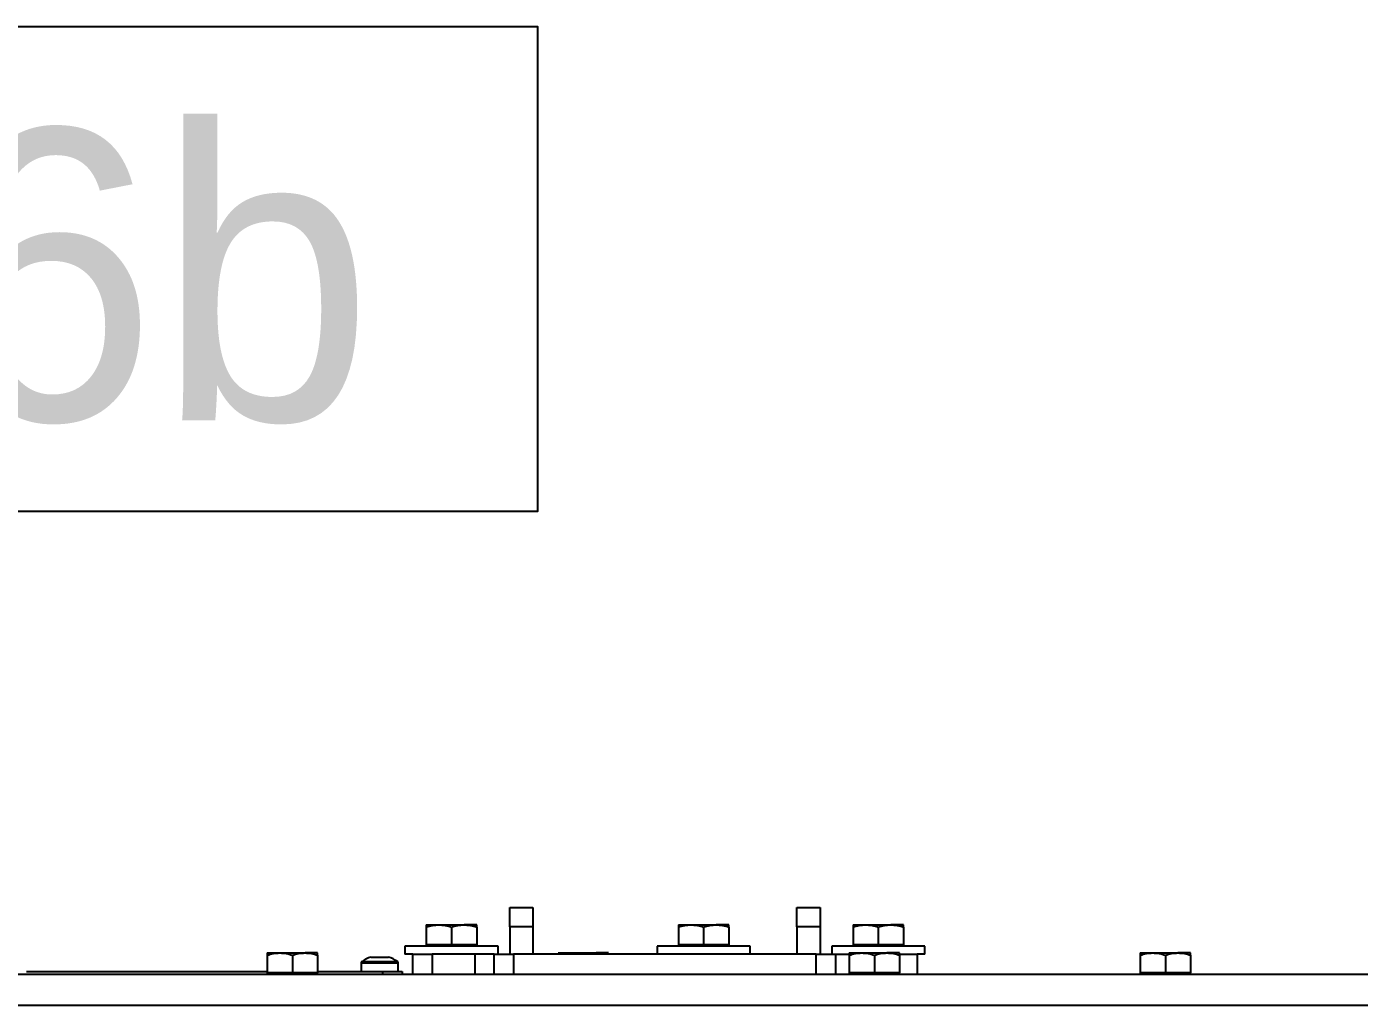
# Model space of a CAD drawing. Header units: millimetres. Extents: x -187347 to 135007, y -6415 to 292048.
# Drawn here: x -50336.9 to -49993.5, y 22188.5 to 22440.7 of the extents above; entities that cross this region are included whole.
import ezdxf
from ezdxf.enums import TextEntityAlignment as Align

# ---------------------------------------------------------------- set-up
doc = ezdxf.new("R2010")
doc.units = ezdxf.units.MM
doc.header["$LTSCALE"] = 100
doc.layers.get('0').update_dxf_attribs({"lineweight": 18})
doc.layers.add('Layout CAT2', color=6, linetype='Continuous')
doc.layers.add('Layout Kromeka', color=1, linetype='Continuous', lineweight=5)
doc.styles.add('015_100', font='', dxfattribs={"height": 150})
doc.styles.get('015_100').set_extended_font_data('Univers 45 Light')

# ---------------------------------------------------------------- blocks, each defined once
blk = doc.blocks.new('cat2 legend')
at = {"layer": 'Layout CAT2', "color": 6, "linetype": 'Continuous'}
blk.add_lwpolyline([(-3.9916, -1.25), (3.9123, -1.25), (3.9123, 1.25), (-3.9916, 1.25)], close=True, dxfattribs=at)
at = {"layer": 'Layout Kromeka', "color": 6, "linetype": 'Continuous', "style": '015_100'}
blk.add_attdef('POSNR', text='', height=1.5, dxfattribs=at).set_placement((0, 0), align=Align.MIDDLE)
blk = doc.blocks.new('25g245g2fd')
at = {"color": 0}
for p, q in [((21466.97, -2666.44), (21466.97, -2661.44)), ((21466.97, -2661.44), (21472.97, -2661.44)), ((21472.97, -2661.44), (21472.97, -2666.44)), ((21540.97, -2666.44), (21540.97, -2661.44)), ((21540.97, -2661.44), (21546.97, -2661.44)), ((21546.97, -2661.44), (21546.97, -2666.44)), ((21445.47, -2665.94), (21448.72, -2665.94)), ((21445.47, -2666.52), (21445.47, -2671.04)), ((21448.72, -2665.94), (21455.22, -2665.94)), ((21451.97, -2666.52), (21451.97, -2671.04)), ((21458.47, -2665.94), (21455.22, -2665.94)), ((21458.47, -2666.52), (21458.47, -2671.04)), ((21466.97, -2666.44), (21466.97, -2673.44)), ((21472.97, -2666.44), (21466.97, -2666.44)), ((21472.97, -2666.44), (21472.97, -2673.44)), ((21510.47, -2665.94), (21513.72, -2665.94)), ((21510.47, -2666.52), (21510.47, -2671.04)), ((21513.72, -2665.94), (21520.22, -2665.94)), ((21516.97, -2666.52), (21516.97, -2671.04)), ((21523.47, -2665.94), (21520.22, -2665.94)), ((21523.47, -2666.52), (21523.47, -2671.04)), ((21540.97, -2666.44), (21540.97, -2673.44)), ((21546.97, -2666.44), (21540.97, -2666.44)), ((21546.97, -2666.44), (21546.97, -2673.44)), ((21555.47, -2665.94), (21558.72, -2665.94)), ((21555.47, -2666.52), (21555.47, -2671.04)), ((21558.72, -2665.94), (21565.22, -2665.94)), ((21561.97, -2666.52), (21561.97, -2671.04)), ((21568.47, -2665.94), (21565.22, -2665.94)), ((21568.47, -2666.52), (21568.47, -2671.04)), ((21463.97, -2671.44), (21439.97, -2671.44)), ((21439.97, -2671.44), (21439.97, -2673.44)), ((21445.47, -2671.04), (21445.47, -2671.44)), ((21448.72, -2671.04), (21445.47, -2671.04)), ((21451.97, -2671.04), (21448.72, -2671.04)), ((21455.22, -2671.04), (21451.97, -2671.04)), ((21458.47, -2671.04), (21455.22, -2671.04)), ((21458.47, -2671.44), (21458.47, -2671.04)), ((21463.97, -2673.44), (21463.97, -2671.44)), ((21528.97, -2671.44), (21504.97, -2671.44)), ((21504.97, -2671.44), (21504.97, -2673.44)), ((21510.47, -2671.04), (21510.47, -2671.44)), ((21513.72, -2671.04), (21510.47, -2671.04)), ((21516.97, -2671.04), (21513.72, -2671.04)), ((21520.22, -2671.04), (21516.97, -2671.04)), ((21523.47, -2671.04), (21520.22, -2671.04)), ((21523.47, -2671.44), (21523.47, -2671.04)), ((21528.97, -2673.44), (21528.97, -2671.44)), ((21573.97, -2671.44), (21549.97, -2671.44)), ((21549.97, -2671.44), (21549.97, -2673.44)), ((21555.47, -2671.04), (21555.47, -2671.44)), ((21558.72, -2671.04), (21555.47, -2671.04)), ((21561.97, -2671.04), (21558.72, -2671.04)), ((21565.22, -2671.04), (21561.97, -2671.04)), ((21568.47, -2671.04), (21565.22, -2671.04)), ((21568.47, -2671.44), (21568.47, -2671.04)), ((21573.97, -2673.44), (21573.97, -2671.44)), ((21404.47, -2673.18), (21407.72, -2673.18)), ((21404.47, -2673.76), (21404.47, -2678.28)), ((21407.72, -2673.18), (21414.22, -2673.18)), ((21410.97, -2673.76), (21410.97, -2678.28)), ((21417.47, -2673.18), (21414.22, -2673.18)), ((21417.47, -2673.76), (21417.47, -2678.28)), ((21428.72, -2675.72), (21438.22, -2675.72)), ((21428.72, -2675.72), (21428.72, -2677.94)), ((21428.93, -2675.33), (21438.02, -2675.33)), ((21431.22, -2674.24), (21431.52, -2674.24)), ((21431.52, -2674.24), (21433.47, -2674.24)), ((21433.47, -2674.24), (21435.42, -2674.24)), ((21435.42, -2674.24), (21435.72, -2674.24)), ((21438.22, -2677.94), (21438.22, -2675.72)), ((21441.97, -2673.44), (21439.97, -2673.44)), ((21441.97, -2673.44), (21446.97, -2673.44)), ((21441.97, -2678.68), (21441.97, -2673.44)), ((21457.97, -2673.44), (21446.97, -2673.44)), ((21446.97, -2673.44), (21446.97, -2678.68)), ((21462.97, -2673.44), (21457.97, -2673.44)), ((21457.97, -2673.44), (21457.97, -2678.68)), ((21462.97, -2673.44), (21467.97, -2673.44)), ((21462.97, -2678.68), (21462.97, -2673.44)), ((21545.97, -2673.44), (21467.97, -2673.44)), ((21467.97, -2673.44), (21467.97, -2678.68)), ((21479.47, -2673.18), (21482.72, -2673.18)), ((21482.72, -2673.18), (21489.22, -2673.18)), ((21492.47, -2673.18), (21489.22, -2673.18)), ((21545.97, -2673.44), (21550.97, -2673.44)), ((21545.97, -2678.68), (21545.97, -2673.44)), ((21550.97, -2673.44), (21554.45, -2673.44)), ((21550.97, -2673.44), (21550.97, -2678.68)), ((21554.47, -2673.18), (21557.72, -2673.18)), ((21554.47, -2673.76), (21554.47, -2678.28)), ((21557.72, -2673.18), (21564.22, -2673.18)), ((21560.97, -2673.76), (21560.97, -2678.28)), ((21567.47, -2673.18), (21564.22, -2673.18)), ((21567.47, -2673.44), (21571.97, -2673.44)), ((21567.47, -2673.76), (21567.47, -2678.28)), ((21573.97, -2673.44), (21571.97, -2673.44)), ((21571.97, -2673.44), (21571.97, -2678.68)), ((21629.47, -2673.17), (21632.72, -2673.17)), ((21629.47, -2673.76), (21629.47, -2678.27)), ((21632.72, -2673.17), (21639.22, -2673.17)), ((21635.97, -2673.76), (21635.97, -2678.27)), ((21642.47, -2673.17), (21639.22, -2673.17)), ((21642.47, -2673.76), (21642.47, -2678.27)), ((21080.97, -2678.68), (21890.97, -2678.67)), ((21342.47, -2677.94), (21404.47, -2677.94)), ((21404.47, -2678.28), (21404.47, -2678.68)), ((21407.72, -2678.28), (21404.47, -2678.28)), ((21410.97, -2678.28), (21407.72, -2678.28)), ((21414.22, -2678.28), (21410.97, -2678.28)), ((21417.47, -2678.28), (21414.22, -2678.28)), ((21417.47, -2677.94), (21434.3, -2677.94)), ((21417.47, -2678.68), (21417.47, -2678.28)), ((21428.72, -2677.94), (21433.47, -2677.94)), ((21434.3, -2677.94), (21439.3, -2677.94)), ((21434.3, -2678.68), (21434.3, -2677.94)), ((21439.3, -2677.94), (21439.3, -2678.68)), ((21554.47, -2678.28), (21554.47, -2678.68)), ((21557.72, -2678.28), (21554.47, -2678.28)), ((21560.97, -2678.28), (21557.72, -2678.28)), ((21564.22, -2678.28), (21560.97, -2678.28)), ((21567.47, -2678.28), (21564.22, -2678.28)), ((21567.47, -2678.68), (21567.47, -2678.28)), ((21629.47, -2678.27), (21629.47, -2678.67)), ((21632.72, -2678.27), (21629.47, -2678.27)), ((21635.97, -2678.27), (21632.72, -2678.27)), ((21639.22, -2678.27), (21635.97, -2678.27)), ((21642.47, -2678.27), (21639.22, -2678.27)), ((21642.47, -2678.67), (21642.47, -2678.27)), ((21880.96, -2686.67), (21090.98, -2686.68))]:
    blk.add_line(p, q, dxfattribs=at)
for centre, radius, start, end in [((21429.2, -2675.72), 0.475, 124.6183, 180), ((21433.47, -2681.92), 8, 106.3348, 124.6183), ((21433.47, -2681.92), 8, 55.3817, 73.6652), ((21437.75, -2675.72), 0.475, 0, 55.3817)]:
    blk.add_arc(centre, radius, start, end, dxfattribs=at)
for points, knots in [([(21445.47, -2666.52), (21446, -2666.34), (21446.54, -2666.2), (21447.35, -2666.04), (21447.62, -2666), (21448.17, -2665.95), (21448.44, -2665.94), (21448.72, -2665.94)], [0, 0, 0, 0, 0.5, 0.5, 0.75, 0.75, 1, 1, 1, 1]), ([(21445.47, -2665.94), (21445.47, -2665.94), (21445.47, -2665.95), (21445.47, -2666), (21445.47, -2666.04), (21445.47, -2666.14), (21445.47, -2666.21), (21445.47, -2666.35), (21445.47, -2666.43), (21445.47, -2666.52)], [0, 0, 0, 0, 0.25, 0.25, 0.5, 0.5, 0.75, 0.75, 1, 1, 1, 1]), ([(21448.72, -2665.94), (21448.79, -2665.94), (21448.86, -2665.94), (21449, -2665.94), (21449.07, -2665.94), (21449.27, -2665.95), (21449.41, -2665.96), (21449.82, -2666), (21450.09, -2666.04), (21450.91, -2666.2), (21451.44, -2666.34), (21451.97, -2666.52)], [0, 0, 0, 0, 0.0625, 0.0625, 0.125, 0.125, 0.25, 0.25, 0.5, 0.5, 1, 1, 1, 1]), ([(21451.97, -2666.52), (21452.5, -2666.34), (21453.04, -2666.2), (21453.85, -2666.04), (21454.12, -2666), (21454.67, -2665.95), (21454.94, -2665.94), (21455.22, -2665.94)], [0, 0, 0, 0, 0.5, 0.5, 0.75, 0.75, 1, 1, 1, 1]), ([(21455.22, -2665.94), (21455.29, -2665.94), (21455.36, -2665.94), (21455.5, -2665.94), (21455.57, -2665.94), (21455.77, -2665.95), (21455.91, -2665.96), (21456.32, -2666), (21456.59, -2666.04), (21457.41, -2666.2), (21457.94, -2666.34), (21458.47, -2666.52)], [0, 0, 0, 0, 0.0625, 0.0625, 0.125, 0.125, 0.25, 0.25, 0.5, 0.5, 1, 1, 1, 1]), ([(21458.47, -2666.52), (21458.47, -2666.43), (21458.47, -2666.35), (21458.47, -2666.21), (21458.47, -2666.14), (21458.47, -2666.04), (21458.47, -2666), (21458.47, -2665.95), (21458.47, -2665.94), (21458.47, -2665.94)], [0, 0, 0, 0, 0.250359, 0.250359, 0.500718, 0.500718, 0.751077, 0.751077, 1, 1, 1, 1]), ([(21510.47, -2665.94), (21510.47, -2665.94), (21510.47, -2665.95), (21510.47, -2666), (21510.47, -2666.04), (21510.47, -2666.14), (21510.47, -2666.21), (21510.47, -2666.35), (21510.47, -2666.43), (21510.47, -2666.52)], [0, 0, 0, 0, 0.25, 0.25, 0.5, 0.5, 0.75, 0.75, 1, 1, 1, 1]), ([(21510.47, -2666.52), (21511, -2666.34), (21511.54, -2666.2), (21512.35, -2666.04), (21512.62, -2666), (21513.17, -2665.95), (21513.44, -2665.94), (21513.72, -2665.94)], [0, 0, 0, 0, 0.5, 0.5, 0.75, 0.75, 1, 1, 1, 1]), ([(21513.72, -2665.94), (21513.79, -2665.94), (21513.86, -2665.94), (21514, -2665.94), (21514.07, -2665.94), (21514.27, -2665.95), (21514.41, -2665.96), (21514.82, -2666), (21515.09, -2666.04), (21515.91, -2666.2), (21516.44, -2666.34), (21516.97, -2666.52)], [0, 0, 0, 0, 0.0625, 0.0625, 0.125, 0.125, 0.25, 0.25, 0.5, 0.5, 1, 1, 1, 1]), ([(21516.97, -2666.52), (21517.5, -2666.34), (21518.04, -2666.2), (21518.85, -2666.04), (21519.12, -2666), (21519.67, -2665.95), (21519.94, -2665.94), (21520.22, -2665.94)], [0, 0, 0, 0, 0.5, 0.5, 0.75, 0.75, 1, 1, 1, 1]), ([(21520.22, -2665.94), (21520.29, -2665.94), (21520.36, -2665.94), (21520.5, -2665.94), (21520.57, -2665.94), (21520.77, -2665.95), (21520.91, -2665.96), (21521.32, -2666), (21521.59, -2666.04), (21522.41, -2666.2), (21522.94, -2666.34), (21523.47, -2666.52)], [0, 0, 0, 0, 0.0625, 0.0625, 0.125, 0.125, 0.25, 0.25, 0.5, 0.5, 1, 1, 1, 1]), ([(21523.47, -2666.52), (21523.47, -2666.43), (21523.47, -2666.35), (21523.47, -2666.21), (21523.47, -2666.14), (21523.47, -2666.04), (21523.47, -2666), (21523.47, -2665.95), (21523.47, -2665.94), (21523.47, -2665.94)], [0, 0, 0, 0, 0.250359, 0.250359, 0.500718, 0.500718, 0.751077, 0.751077, 1, 1, 1, 1]), ([(21555.47, -2666.52), (21556, -2666.34), (21556.54, -2666.2), (21557.35, -2666.04), (21557.62, -2666), (21558.17, -2665.95), (21558.44, -2665.94), (21558.72, -2665.94)], [0, 0, 0, 0, 0.5, 0.5, 0.75, 0.75, 1, 1, 1, 1]), ([(21555.47, -2665.94), (21555.47, -2665.94), (21555.47, -2665.95), (21555.47, -2666), (21555.47, -2666.04), (21555.47, -2666.14), (21555.47, -2666.21), (21555.47, -2666.35), (21555.47, -2666.43), (21555.47, -2666.52)], [0, 0, 0, 0, 0.25, 0.25, 0.5, 0.5, 0.75, 0.75, 1, 1, 1, 1]), ([(21558.72, -2665.94), (21558.79, -2665.94), (21558.86, -2665.94), (21559, -2665.94), (21559.07, -2665.94), (21559.27, -2665.95), (21559.41, -2665.96), (21559.82, -2666), (21560.09, -2666.04), (21560.91, -2666.2), (21561.44, -2666.34), (21561.97, -2666.52)], [0, 0, 0, 0, 0.0625, 0.0625, 0.125, 0.125, 0.25, 0.25, 0.5, 0.5, 1, 1, 1, 1]), ([(21561.97, -2666.52), (21562.5, -2666.34), (21563.04, -2666.2), (21563.85, -2666.04), (21564.12, -2666), (21564.67, -2665.95), (21564.94, -2665.94), (21565.22, -2665.94)], [0, 0, 0, 0, 0.5, 0.5, 0.75, 0.75, 1, 1, 1, 1]), ([(21565.22, -2665.94), (21565.29, -2665.94), (21565.36, -2665.94), (21565.5, -2665.94), (21565.57, -2665.94), (21565.77, -2665.95), (21565.91, -2665.96), (21566.32, -2666), (21566.59, -2666.04), (21567.41, -2666.2), (21567.94, -2666.34), (21568.47, -2666.52)], [0, 0, 0, 0, 0.0625, 0.0625, 0.125, 0.125, 0.25, 0.25, 0.5, 0.5, 1, 1, 1, 1]), ([(21568.47, -2666.52), (21568.47, -2666.43), (21568.47, -2666.35), (21568.47, -2666.21), (21568.47, -2666.14), (21568.47, -2666.04), (21568.47, -2666), (21568.47, -2665.95), (21568.47, -2665.94), (21568.47, -2665.94)], [0, 0, 0, 0, 0.250359, 0.250359, 0.500718, 0.500718, 0.751077, 0.751077, 1, 1, 1, 1]), ([(21404.47, -2673.18), (21404.47, -2673.18), (21404.47, -2673.19), (21404.47, -2673.24), (21404.47, -2673.28), (21404.47, -2673.38), (21404.47, -2673.44), (21404.47, -2673.59), (21404.47, -2673.67), (21404.47, -2673.76)], [0, 0, 0, 0, 0.25, 0.25, 0.5, 0.5, 0.75, 0.75, 1, 1, 1, 1]), ([(21404.47, -2673.76), (21405, -2673.58), (21405.54, -2673.43), (21406.35, -2673.28), (21406.62, -2673.24), (21407.17, -2673.19), (21407.44, -2673.18), (21407.72, -2673.18)], [0, 0, 0, 0, 0.5, 0.5, 0.75, 0.75, 1, 1, 1, 1]), ([(21407.72, -2673.18), (21407.79, -2673.18), (21407.86, -2673.18), (21408, -2673.18), (21408.07, -2673.18), (21408.27, -2673.19), (21408.41, -2673.2), (21408.82, -2673.24), (21409.09, -2673.28), (21409.91, -2673.43), (21410.44, -2673.58), (21410.97, -2673.76)], [0, 0, 0, 0, 0.0625, 0.0625, 0.125, 0.125, 0.25, 0.25, 0.5, 0.5, 1, 1, 1, 1]), ([(21410.97, -2673.76), (21411.5, -2673.58), (21412.04, -2673.43), (21412.85, -2673.28), (21413.12, -2673.24), (21413.67, -2673.19), (21413.94, -2673.18), (21414.22, -2673.18)], [0, 0, 0, 0, 0.5, 0.5, 0.75, 0.75, 1, 1, 1, 1]), ([(21414.22, -2673.18), (21414.29, -2673.18), (21414.36, -2673.18), (21414.5, -2673.18), (21414.57, -2673.18), (21414.77, -2673.19), (21414.91, -2673.2), (21415.32, -2673.24), (21415.59, -2673.28), (21416.41, -2673.43), (21416.94, -2673.58), (21417.47, -2673.76)], [0, 0, 0, 0, 0.0625, 0.0625, 0.125, 0.125, 0.25, 0.25, 0.5, 0.5, 1, 1, 1, 1]), ([(21417.47, -2673.76), (21417.47, -2673.67), (21417.47, -2673.59), (21417.47, -2673.44), (21417.47, -2673.38), (21417.47, -2673.28), (21417.47, -2673.24), (21417.47, -2673.19), (21417.47, -2673.18), (21417.47, -2673.18)], [0, 0, 0, 0, 0.250359, 0.250359, 0.500718, 0.500718, 0.751077, 0.751077, 1, 1, 1, 1]), ([(21554.47, -2673.18), (21554.47, -2673.18), (21554.47, -2673.19), (21554.47, -2673.24), (21554.47, -2673.28), (21554.47, -2673.38), (21554.47, -2673.44), (21554.47, -2673.59), (21554.47, -2673.67), (21554.47, -2673.76)], [0, 0, 0, 0, 0.25, 0.25, 0.5, 0.5, 0.75, 0.75, 1, 1, 1, 1]), ([(21554.47, -2673.76), (21555, -2673.58), (21555.54, -2673.43), (21556.35, -2673.28), (21556.62, -2673.24), (21557.17, -2673.19), (21557.44, -2673.18), (21557.72, -2673.18)], [0, 0, 0, 0, 0.5, 0.5, 0.75, 0.75, 1, 1, 1, 1]), ([(21557.72, -2673.18), (21557.79, -2673.18), (21557.86, -2673.18), (21558, -2673.18), (21558.07, -2673.18), (21558.27, -2673.19), (21558.41, -2673.2), (21558.82, -2673.24), (21559.09, -2673.28), (21559.91, -2673.43), (21560.44, -2673.58), (21560.97, -2673.76)], [0, 0, 0, 0, 0.0625, 0.0625, 0.125, 0.125, 0.25, 0.25, 0.5, 0.5, 1, 1, 1, 1]), ([(21560.97, -2673.76), (21561.5, -2673.58), (21562.04, -2673.43), (21562.85, -2673.28), (21563.12, -2673.24), (21563.67, -2673.19), (21563.94, -2673.18), (21564.22, -2673.18)], [0, 0, 0, 0, 0.5, 0.5, 0.75, 0.75, 1, 1, 1, 1]), ([(21564.22, -2673.18), (21564.29, -2673.18), (21564.36, -2673.18), (21564.5, -2673.18), (21564.57, -2673.18), (21564.77, -2673.19), (21564.91, -2673.2), (21565.32, -2673.24), (21565.59, -2673.28), (21566.41, -2673.43), (21566.94, -2673.58), (21567.47, -2673.76)], [0, 0, 0, 0, 0.0625, 0.0625, 0.125, 0.125, 0.25, 0.25, 0.5, 0.5, 1, 1, 1, 1]), ([(21567.47, -2673.76), (21567.47, -2673.67), (21567.47, -2673.59), (21567.47, -2673.44), (21567.47, -2673.38), (21567.47, -2673.28), (21567.47, -2673.24), (21567.47, -2673.19), (21567.47, -2673.18), (21567.47, -2673.18)], [0, 0, 0, 0, 0.250359, 0.250359, 0.500718, 0.500718, 0.751077, 0.751077, 1, 1, 1, 1]), ([(21629.47, -2673.76), (21630, -2673.58), (21630.54, -2673.43), (21631.35, -2673.28), (21631.62, -2673.24), (21632.17, -2673.19), (21632.44, -2673.17), (21632.72, -2673.17)], [0, 0, 0, 0, 0.5, 0.5, 0.75, 0.75, 1, 1, 1, 1]), ([(21629.47, -2673.17), (21629.47, -2673.17), (21629.47, -2673.19), (21629.47, -2673.24), (21629.47, -2673.28), (21629.47, -2673.38), (21629.47, -2673.44), (21629.47, -2673.59), (21629.47, -2673.67), (21629.47, -2673.76)], [0, 0, 0, 0, 0.25, 0.25, 0.5, 0.5, 0.75, 0.75, 1, 1, 1, 1]), ([(21632.72, -2673.17), (21632.79, -2673.17), (21632.86, -2673.18), (21633, -2673.18), (21633.07, -2673.18), (21633.27, -2673.19), (21633.41, -2673.2), (21633.82, -2673.24), (21634.09, -2673.28), (21634.91, -2673.43), (21635.44, -2673.58), (21635.97, -2673.76)], [0, 0, 0, 0, 0.0625, 0.0625, 0.125, 0.125, 0.25, 0.25, 0.5, 0.5, 1, 1, 1, 1]), ([(21635.97, -2673.76), (21636.5, -2673.58), (21637.04, -2673.43), (21637.85, -2673.28), (21638.12, -2673.24), (21638.67, -2673.19), (21638.94, -2673.17), (21639.22, -2673.17)], [0, 0, 0, 0, 0.5, 0.5, 0.75, 0.75, 1, 1, 1, 1]), ([(21639.22, -2673.17), (21639.29, -2673.17), (21639.36, -2673.18), (21639.5, -2673.18), (21639.57, -2673.18), (21639.77, -2673.19), (21639.91, -2673.2), (21640.32, -2673.24), (21640.59, -2673.28), (21641.41, -2673.43), (21641.94, -2673.58), (21642.47, -2673.76)], [0, 0, 0, 0, 0.0625, 0.0625, 0.125, 0.125, 0.25, 0.25, 0.5, 0.5, 1, 1, 1, 1]), ([(21642.47, -2673.76), (21642.47, -2673.67), (21642.47, -2673.59), (21642.47, -2673.44), (21642.47, -2673.38), (21642.47, -2673.28), (21642.47, -2673.24), (21642.47, -2673.19), (21642.47, -2673.17), (21642.47, -2673.17)], [0, 0, 0, 0, 0.250359, 0.250359, 0.500718, 0.500718, 0.751077, 0.751077, 1, 1, 1, 1])]:
    blk.add_open_spline(points, degree=3, knots=knots, dxfattribs=at)

msp = doc.modelspace()

# ---------------------------------------------------------------- block references
at = {"layer": 'Layout CAT2', "linetype": 'Continuous', "ltscale": 20}
ref = msp.add_blockref('cat2 legend', (-50400.89, 22378.24, 7318.18), dxfattribs=dict(at, xscale=-50, yscale=50, zscale=50, rotation=180))
ref.add_attrib('POSNR', 'M016b', dxfattribs={"layer": 'Layout Kromeka', "color": 6, "linetype": 'Continuous', "ltscale": 20, "height": 75, "style": '015_100'}).set_placement((-50400.89, 22378.24, 7318.18), align=Align.MIDDLE)
at = {"layer": 'Layout CAT2'}
msp.add_blockref('25g245g2fd', (-71679.42, 24875.15, -3.45), dxfattribs=at)

doc.saveas('drawing.dxf')
